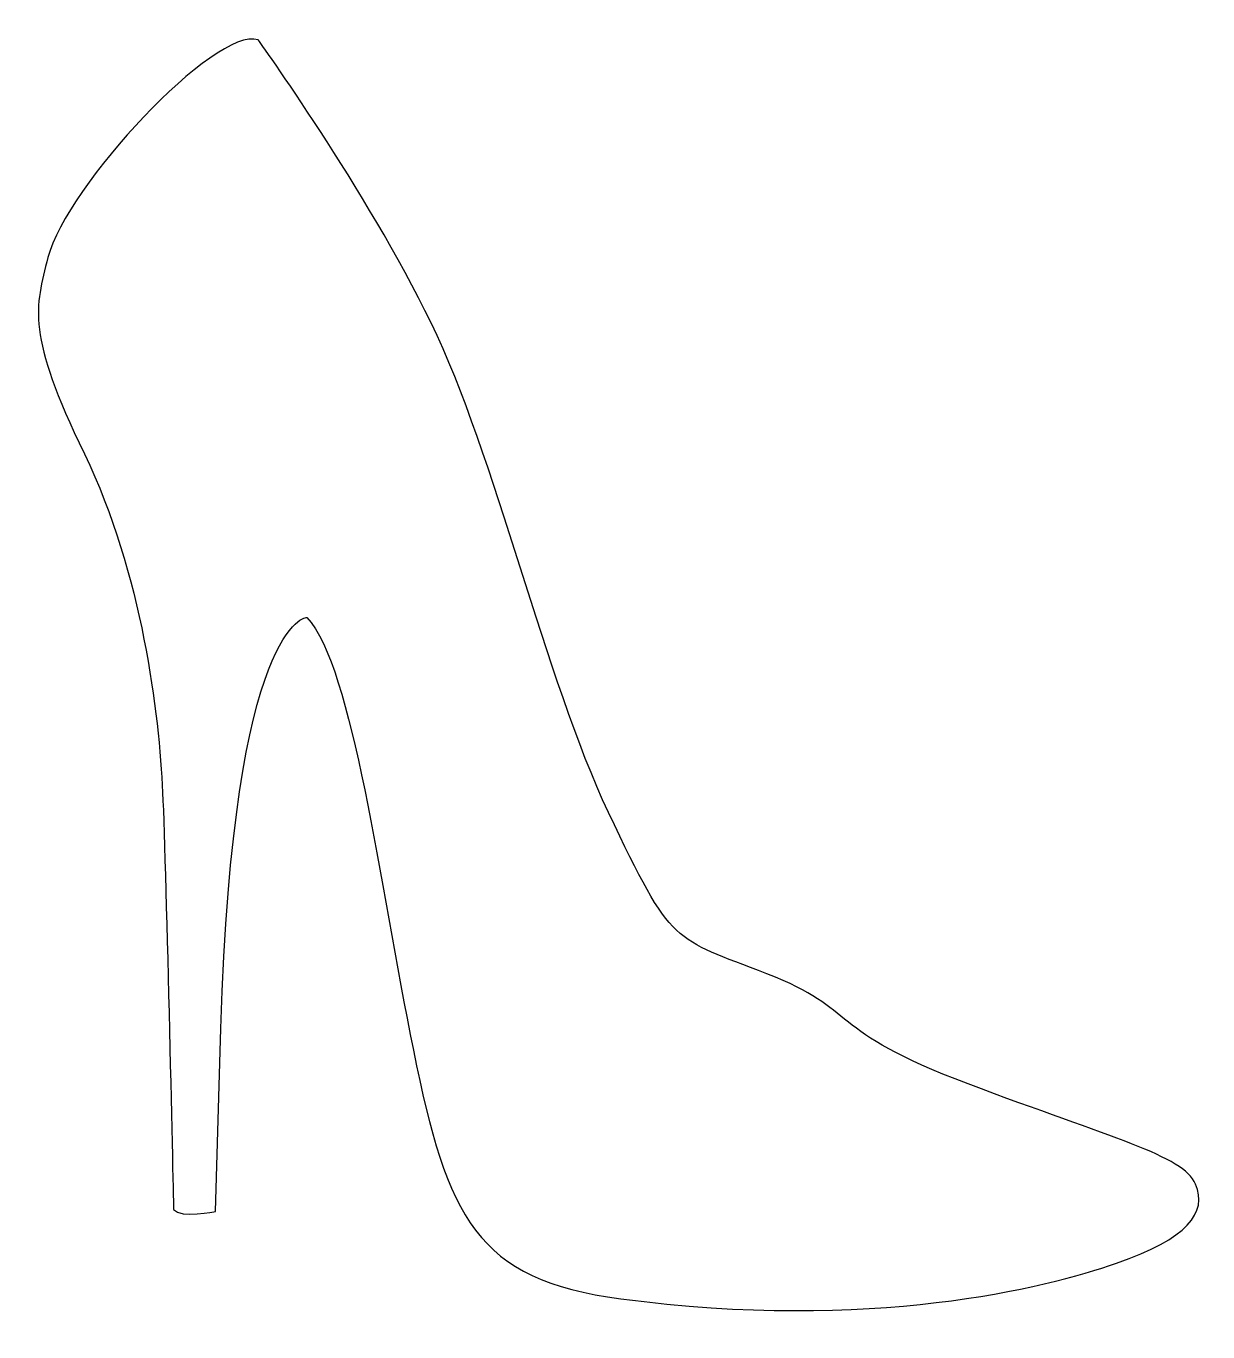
# Model space of a CAD drawing. Header units: centimetres. Extents: x -9.1 to 9.1, y -10.1 to 10.
import ezdxf

# ---------------------------------------------------------------- set-up
doc = ezdxf.new("R2010")
doc.units = ezdxf.units.CM
doc.header["$MEASUREMENT"] = 0
doc.layers.add('Camada 1', color=7, linetype='Continuous')

msp = doc.modelspace()

# ---------------------------------------------------------------- linework, layer by layer
at = {"layer": 'Camada 1'}
msp.add_open_spline([(-5.54077, 9.75756), (-5.54077, 9.75756), (-3.87609, 7.44963), (-2.88292, 5.40736), (-2.88292, 5.40736), (-1.88973, 3.36509), (-1.13453, -0.04779), (-0.15536, -2.118), (-0.15536, -2.118), (0.82384, -4.18823), (0.83781, -4.03446), (2.27849, -4.59394), (2.27849, -4.59394), (3.71915, -5.15343), (3.14566, -5.44717), (5.36967, -6.2864), (5.36967, -6.2864), (7.59384, -7.12566), (8.67786, -7.38442), (8.86675, -7.82508), (8.86675, -7.82508), (9.05564, -8.26574), (8.74078, -8.66434), (7.64993, -9.04208), (7.64993, -9.04208), (6.55874, -9.41967), (3.88562, -10.09637), (0.03353, -9.5876), (0.03353, -9.5876), (-2.19077, -9.2937), (-2.6313, -8.34961), (-3.15568, -5.76882), (-3.15568, -5.76882), (-3.6804, -3.18821), (-4.07897, 0.10601), (-4.79239, 0.88233), (-4.79239, 0.88233), (-4.79239, 0.88233), (-5.92536, 0.84039), (-6.11422, -5.43319), (-6.11422, -5.43319), (-6.11422, -5.43319), (-6.19825, -8.24478), (-6.19825, -8.24478), (-6.19825, -8.24478), (-6.19825, -8.24478), (-6.72961, -8.35665), (-6.84161, -8.21665), (-6.84161, -8.21665), (-6.84161, -8.21665), (-6.95345, -3.0133), (-7.00936, -1.81043), (-7.00936, -1.81043), (-7.06527, -0.60742), (-7.31704, 1.54684), (-8.21221, 3.39308), (-8.21221, 3.39308), (-9.10759, 5.23961), (-8.96959, 5.64344), (-8.77176, 6.41468), (-8.77176, 6.41468), (-8.49201, 7.50569), (-6.19813, 9.96758), (-5.54077, 9.75756)], degree=3, knots=[0, 0, 0, 0, 0.05882353, 0.05882353, 0.05882353, 0.05882353, 0.11764706, 0.11764706, 0.11764706, 0.11764706, 0.17647059, 0.17647059, 0.17647059, 0.17647059, 0.23529412, 0.23529412, 0.23529412, 0.23529412, 0.29411765, 0.29411765, 0.29411765, 0.29411765, 0.35294118, 0.35294118, 0.35294118, 0.35294118, 0.41176471, 0.41176471, 0.41176471, 0.41176471, 0.47058824, 0.47058824, 0.47058824, 0.47058824, 0.52941176, 0.52941176, 0.52941176, 0.52941176, 0.58823529, 0.58823529, 0.58823529, 0.58823529, 0.64705882, 0.64705882, 0.64705882, 0.64705882, 0.70588235, 0.70588235, 0.70588235, 0.70588235, 0.76470588, 0.76470588, 0.76470588, 0.76470588, 0.82352941, 0.82352941, 0.82352941, 0.82352941, 0.88235294, 0.88235294, 0.88235294, 0.88235294, 1, 1, 1, 1], dxfattribs=at)

doc.saveas('drawing.dxf')
